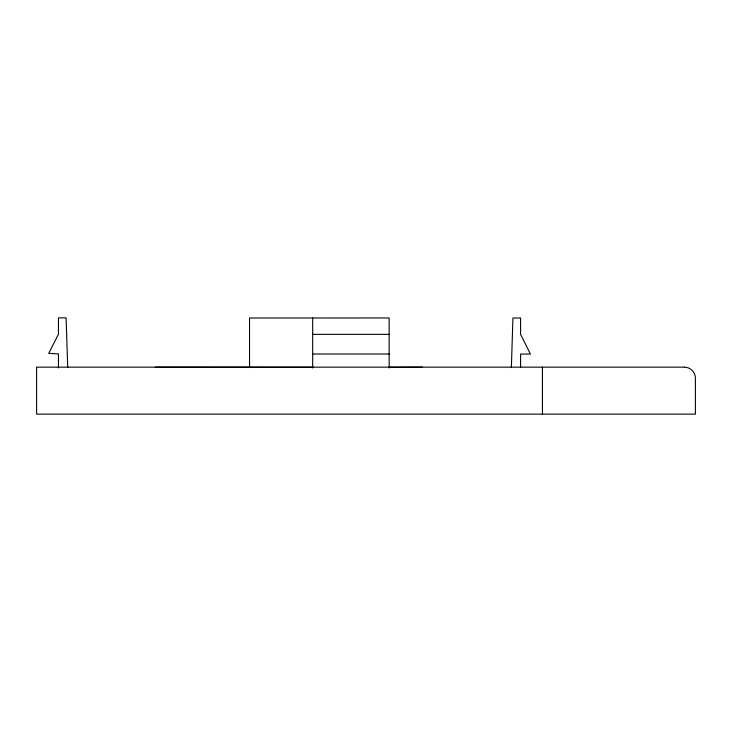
<?xml version="1.0" encoding="UTF-8"?>
<svg xmlns="http://www.w3.org/2000/svg" width="732" height="732" viewBox="0 0 732 732"><rect width="100%" height="100%" fill="white"/><g stroke="black" fill="none" stroke-linecap="round" stroke-linejoin="round"><path stroke-width="1.1" d="M58.459 367.922L58.459 353.913L48.724 353.346L58.459 334.25L58.459 317.862L66.109 317.862L67.71 367.574M511.366 367.647L512.94 317.999L520.589 317.999L520.589 334.387L530.426 354.05L520.589 354.05L520.589 367.162M389.168 367.263L422.263 367.162M312.683 334.35L389.168 334.35M312.683 354.013L389.168 354.013M155.239 367.162L312.683 367.263M542.439 367.162L542.439 414.138M389.168 368.022L389.168 317.963L249.539 317.999L249.539 367.647M312.683 317.963L312.683 368.022M684.475 367.162L36.6 367.162L36.6 414.138L695.4 414.138L695.4 378.087C695.437 372.24 690.322 367.125 684.475 367.162"/></g></svg>
